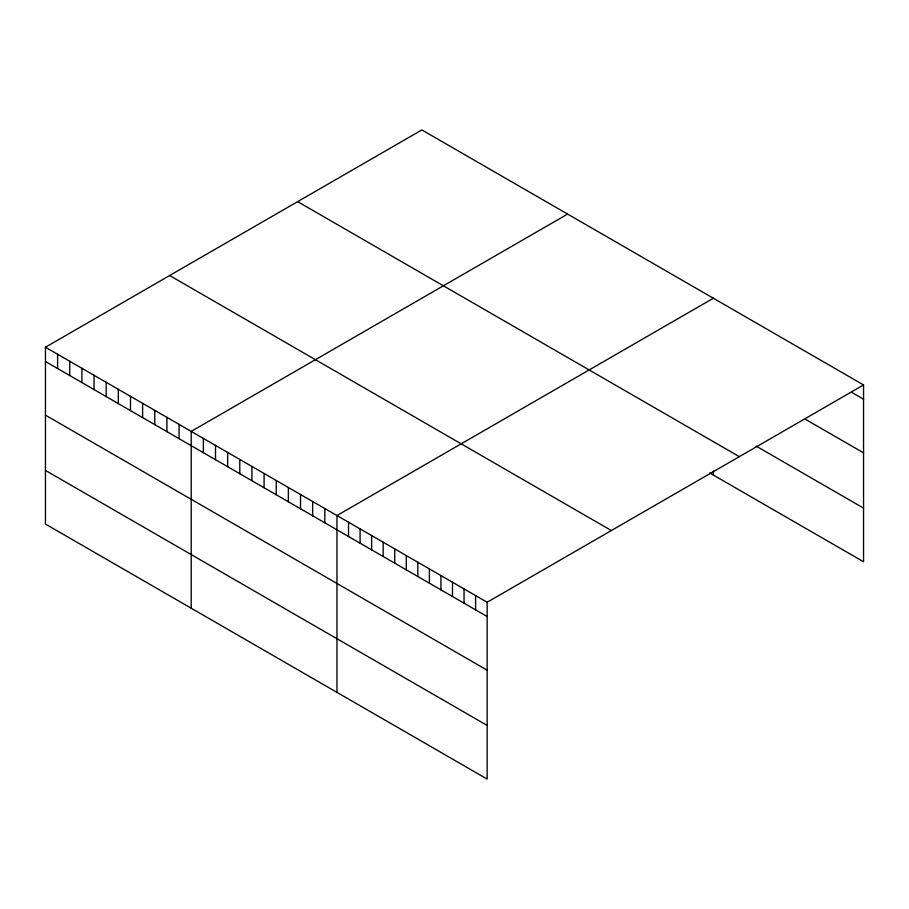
<?xml version="1.0" encoding="UTF-8"?>
<svg xmlns="http://www.w3.org/2000/svg" width="909" height="909" viewBox="0 0 909 909"><rect width="100%" height="100%" fill="white"/><g stroke="black" fill="none" stroke-linecap="round" stroke-linejoin="round"><path stroke-width="1.36" d="M45.45 347.238L487.144 602.258L487.144 779.07L45.45 524.061L45.45 347.238L421.856 129.93L863.55 384.939L863.55 561.762L709.724 472.953M567.614 214.081L191.208 431.4L191.208 608.212M713.372 298.232L336.966 515.551L336.966 692.363M487.144 602.258L863.55 384.939M851.994 392.54L863.55 399.21M805.794 419.503L863.55 452.852M756.118 446.092L863.55 508.12M297.641 201.639L739.335 456.659M169.665 275.529L611.359 530.538M45.45 361.509L487.144 616.529M45.45 415.152L487.144 670.172M45.45 470.419L487.144 725.427M713.372 471.032L713.372 475.055M475.6 595.588L475.6 609.859M464.044 588.918L464.044 603.19M452.489 582.249L452.489 596.52M440.945 575.579L440.945 589.85M429.389 568.909L429.389 583.18M417.833 562.239L417.833 576.511M406.289 555.569L406.289 569.841M394.733 548.9L394.733 563.171M383.178 542.23L383.178 556.501M371.622 535.56L371.622 549.831M360.078 528.89L360.078 543.162M348.522 522.221L348.522 536.492M324.82 508.54L324.82 522.811M312.673 501.529L312.673 515.801M300.527 494.507L300.527 508.779M288.38 487.497L288.38 501.768M276.234 480.486L276.234 494.757M264.087 473.475L264.087 487.747M251.941 466.465L251.941 480.736M239.794 459.443L239.794 473.725M227.648 452.432L227.648 466.703M215.501 445.421L215.501 459.693M203.355 438.411L203.355 452.682M179.062 424.378L179.062 438.661M166.915 417.367L166.915 431.639M154.769 410.357L154.769 424.628M142.622 403.346L142.622 417.617M130.476 396.335L130.476 410.607M118.329 389.325L118.329 403.596M106.183 382.303L106.183 396.574M94.036 375.292L94.036 389.563M81.89 368.281L81.89 382.553M69.743 361.271L69.743 375.542M57.597 354.26L57.597 368.531"/></g></svg>
